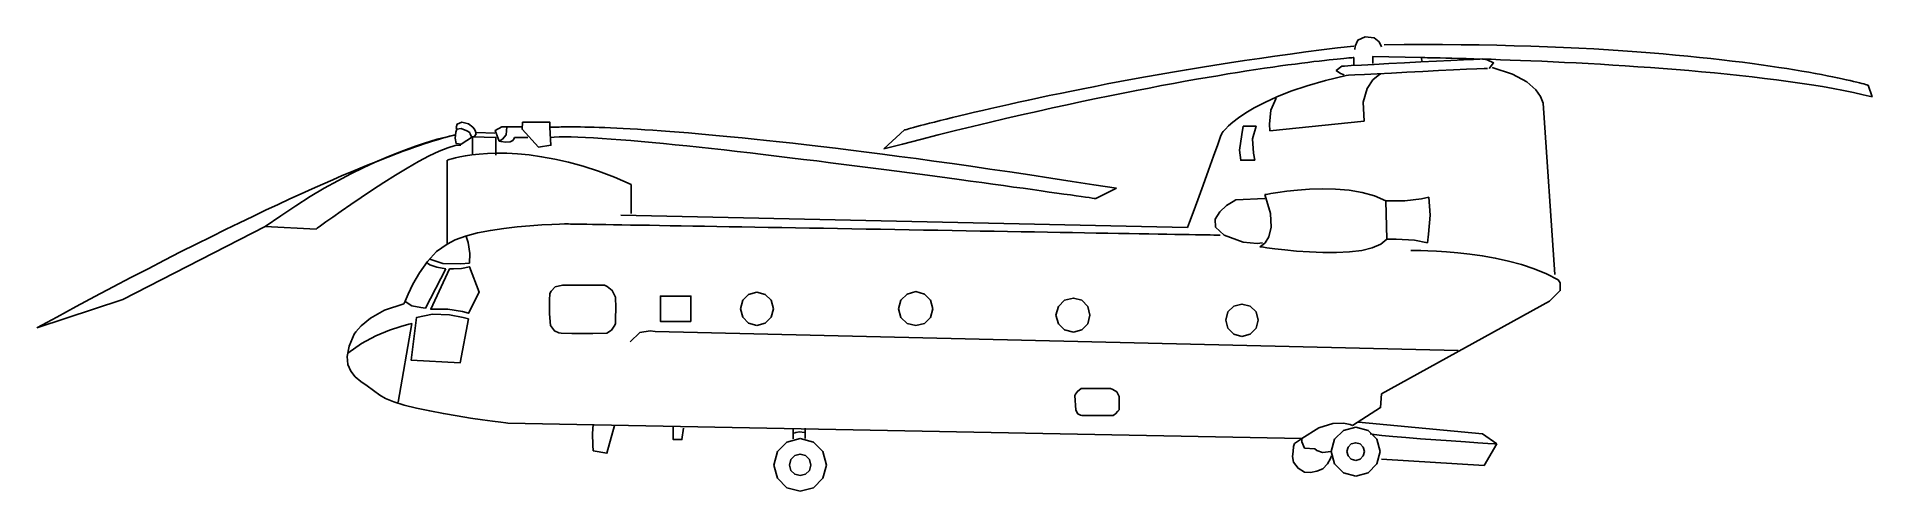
# Model space of a CAD drawing. Extents: x -1900 to 1880, y -364 to 572.
import ezdxf

# ---------------------------------------------------------------- set-up
doc = ezdxf.new("R2010")
doc.units = 0
doc.header["$MEASUREMENT"] = 0
doc.layers.add('LAYER_1', color=7, linetype='CONTINUOUS')

msp = doc.modelspace()

# ---------------------------------------------------------------- linework, layer by layer
at = {"layer": 'LAYER_1', "linetype": 'CONTINUOUS'}
for points in [[(814.1, 546.2), (814.8, 552.7), (820.2, 564.9), (835.4, 572.3)], [(835.4, 572.3), (853.8, 569.9), (864.6, 561.6), (869.1, 551.5)], [(-155.5, 341.1), (-117.6, 351), (-80.4, 360.6), (-43.9, 369.9), (-8.1, 378.8), (26.9, 387.3), (61.3, 395.6), (94.9, 403.5), (127.8, 411.1), (159.9, 418.4), (191.4, 425.5), (222, 432.2), (252, 438.6), (281.2, 444.7), (309.7, 450.6), (337.4, 456.2), (364.3, 461.6), (390.5, 466.6), (416, 471.5), (440.7, 476), (464.6, 480.4), (487.8, 484.5), (510.1, 488.4), (531.8, 492), (552.6, 495.5), (572.6, 498.7), (591.9, 501.8), (610.4, 504.6), (628.1, 507.2), (645, 509.7), (661.1, 512), (676.4, 514.1), (691, 516), (704.7, 517.8), (717.6, 519.4), (729.7, 520.9), (740.9, 522.2), (751.4, 523.4), (761.1, 524.5), (769.9, 525.4), (777.9, 526.3), (785, 527), (791.4, 527.6), (796.9, 528.1), (801.5, 528.5), (805.4, 528.8), (808.3, 529.1), (810.5, 529.2), (811.8, 529.3), (812.2, 529.3)], [(812.2, 553), (778.8, 549.1), (745.8, 545), (713.2, 540.8), (681, 536.6), (649.2, 532.2), (617.7, 527.7), (586.8, 523.1), (556.2, 518.5), (526.2, 513.8), (496.6, 509), (467.5, 504.2), (438.9, 499.3), (410.9, 494.5), (383.4, 489.6), (356.4, 484.7), (330.1, 479.8), (304.3, 474.9), (279.2, 470), (254.6, 465.1), (230.7, 460.3), (207.5, 455.6), (184.9, 450.9), (163.1, 446.3), (141.9, 441.7), (121.5, 437.2), (101.8, 432.9), (82.8, 428.6), (64.6, 424.5), (47.2, 420.4), (30.6, 416.6), (14.8, 412.8), (-0.1, 409.2), (-14.2, 405.8), (-27.4, 402.5), (-39.8, 399.5), (-51.2, 396.6), (-61.8, 393.9), (-71.4, 391.4), (-80.1, 389.2), (-87.8, 387.1), (-94.5, 385.4), (-100.3, 383.8), (-105, 382.5), (-108.7, 381.5), (-111.4, 380.8), (-113, 380.4), (-113.5, 380.2)], [(812.2, 529.3), (812.2, 512.5)], [(851.3, 516.8), (851.3, 531.8), (950.7, 529.3), (953.1, 521.1)], [(1871.6, 472.4), (1871.2, 472.5), (1870.1, 472.8), (1868.3, 473.3), (1865.7, 474), (1862.3, 474.9), (1858.2, 476), (1853.4, 477.2), (1847.8, 478.6), (1841.4, 480.1), (1834.2, 481.8), (1826.3, 483.6), (1817.6, 485.5), (1808.1, 487.5), (1797.9, 489.7), (1786.8, 491.9), (1775, 494.2), (1762.4, 496.6), (1748.9, 499), (1734.7, 501.5), (1719.7, 504), (1703.8, 506.6), (1687.1, 509.2), (1669.6, 511.8), (1651.3, 514.4), (1632.2, 517), (1612.2, 519.7), (1591.4, 522.2), (1569.8, 524.8), (1547.3, 527.3), (1524, 529.8), (1499.9, 532.3), (1474.8, 534.6), (1449, 536.9), (1422.2, 539.1), (1394.6, 541.3), (1366.2, 543.3), (1336.8, 545.2), (1306.6, 547), (1275.5, 548.6), (1243.6, 550.2), (1210.7, 551.6), (1176.9, 552.8), (1142.3, 553.8), (1106.8, 554.7), (1070.3, 555.4), (1033, 555.9), (994.7, 556.3), (955.5, 556.4), (915.5, 556.2), (874.4, 555.9)], [(950.7, 529.3), (951.6, 529.3), (954.1, 529.3), (958.3, 529.2), (964, 529.1), (971.3, 529), (980, 528.8), (990.1, 528.6), (1001.5, 528.4), (1014.2, 528), (1028.2, 527.7), (1043.3, 527.3), (1059.5, 526.8), (1076.8, 526.3), (1095.1, 525.7), (1114.3, 525), (1134.3, 524.3), (1155.2, 523.5), (1176.9, 522.6), (1199.3, 521.6), (1222.3, 520.5), (1245.9, 519.4), (1270.1, 518.2), (1294.7, 516.8), (1319.8, 515.4), (1345.2, 513.9), (1370.9, 512.3), (1396.9, 510.5), (1423, 508.7), (1449.3, 506.7), (1475.7, 504.6), (1502.1, 502.4), (1528.4, 500.1), (1554.7, 497.7), (1580.8, 495.1), (1606.6, 492.4), (1632.3, 489.5), (1657.5, 486.5), (1682.4, 483.4), (1706.9, 480.1), (1730.9, 476.7), (1754.3, 473.1), (1777.1, 469.4), (1799.2, 465.5), (1820.6, 461.4), (1841.2, 457.2), (1860.9, 452.8), (1879.8, 448.3)], [(796.3, 492.7), (753.7, 482.3), (716, 471.3), (682.7, 460), (653.6, 448.5), (628.6, 437), (607.2, 425.9), (589.4, 415.3), (574.7, 405.3), (563, 396.3), (554.1, 388.5), (547.5, 382), (543.1, 377.1), (540.7, 374), (540, 373)], [(792.4, 494.1), (784.7, 496.5), (775.8, 502.7), (787.1, 511.5)], [(787.1, 511.5), (792.7, 511.9), (806.8, 512.8), (827.8, 513.9), (854.2, 515.3), (884.3, 516.8), (916.8, 518.5), (949.9, 520.2), (982.2, 521.8), (1012.1, 523.3), (1038, 524.5), (1058.5, 525.6), (1071.9, 526.2), (1076.7, 526.4)], [(1087.3, 507.1), (1080.4, 506.9), (1065.4, 506.2), (1043.8, 505.2), (1017.1, 503.9), (986.8, 502.4), (954.5, 500.7), (921.5, 499.1), (889.5, 497.4), (860, 495.9), (834.4, 494.6), (814.2, 493.6), (801, 492.9), (796.3, 492.7)], [(867.2, 495.6), (862.3, 492.7), (851.3, 483.2), (839.3, 465.4), (831.6, 437.7), (833.4, 398.5)], [(1076.7, 526.4), (1086.7, 524.4), (1099.9, 518.2), (1090.7, 507.1)], [(1201.7, 435.2), (1200.8, 439), (1196.6, 449), (1186.6, 463), (1168.3, 479.1), (1139.2, 494.9), (1096.9, 508.6)], [(1879.8, 448.3), (1871.6, 472.4)], [(639.4, 378.3), (638.7, 392.3), (640.9, 421.2), (652.4, 445.8)], [(1225.8, 82.4), (1201.7, 435.2)], [(-1035.4, 381.7), (-1036.9, 375.8), (-1038.7, 363.4), (-1036.5, 352.5), (-1026.1, 350.8), (-1003.1, 366.2)], [(-1035.4, 381.7), (-1036.2, 385.4), (-1034.6, 392.4), (-1024.8, 396.1), (-1011.3, 392.6), (-1002.4, 386.1), (-999.2, 382.6), (-997.4, 379.2), (-995.6, 372.2), (-999.2, 366.2), (-1005, 366.7), (-1007.7, 371.8), (-1008.4, 374.9), (-1014.2, 378.4), (-1026, 383.3), (-1035.4, 381.7)], [(-932.1, 387), (-942.2, 386.4), (-955.9, 379.2), (-948, 357)], [(-948, 357), (-941.1, 361.3), (-933.2, 370.5), (-932.1, 387)], [(-932.1, 387), (-900.7, 387)], [(-843.3, 385.5), (-841.4, 348.8), (-867, 345), (-900.7, 381.7), (-899.8, 396.1), (-843.3, 396.1), (-843.3, 385.5)], [(323.3, 260), (277, 267.3), (231.9, 274.4), (188, 281.1), (145.1, 287.6), (103.4, 293.8), (62.8, 299.8), (23.3, 305.5), (-15.2, 310.9), (-52.6, 316.1), (-88.9, 321.1), (-124.2, 325.8), (-158.5, 330.3), (-191.7, 334.6), (-224, 338.6), (-255.2, 342.5), (-285.5, 346.1), (-314.9, 349.5), (-343.2, 352.8), (-370.7, 355.8), (-397.2, 358.7), (-422.8, 361.4), (-447.5, 363.9), (-471.3, 366.3), (-494.3, 368.4), (-516.3, 370.5), (-537.6, 372.3), (-558, 374.1), (-577.5, 375.7), (-596.3, 377.1), (-614.2, 378.4), (-631.4, 379.6), (-647.8, 380.7), (-663.4, 381.7), (-678.3, 382.6), (-692.4, 383.3), (-705.9, 384), (-718.6, 384.6), (-730.6, 385.1), (-741.9, 385.5), (-752.5, 385.8), (-762.5, 386.1), (-771.8, 386.3), (-780.5, 386.4), (-788.6, 386.5), (-796.1, 386.6), (-802.9, 386.6), (-809.2, 386.6), (-814.9, 386.5), (-820, 386.4), (-824.6, 386.3), (-828.7, 386.2), (-832.2, 386.1), (-835.2, 386), (-837.7, 385.9), (-839.8, 385.7), (-841.3, 385.7), (-842.4, 385.6), (-843.1, 385.5), (-843.3, 385.5)], [(-113.5, 380.2), (-155.5, 341.1)], [(608, 317.9), (605.2, 332.1), (603.1, 361.8), (610.9, 387.9), (584.4, 387.9), (581.2, 371), (576.8, 338.4), (579.1, 317.9), (608, 317.9)], [(833.4, 398.5), (639.4, 378.3)], [(-1036.8, 370.1), (-1037.1, 370), (-1037.9, 369.9), (-1039.2, 369.6), (-1041, 369.2), (-1043.5, 368.7), (-1046.5, 368), (-1050.1, 367.1), (-1054.3, 366), (-1059.2, 364.7), (-1064.7, 363.2), (-1070.8, 361.4), (-1077.6, 359.4), (-1085.1, 357.1), (-1093.3, 354.4), (-1102.3, 351.5), (-1111.9, 348.3), (-1122.4, 344.7), (-1133.5, 340.7), (-1145.5, 336.4), (-1158.3, 331.6), (-1171.8, 326.5), (-1186.2, 320.9), (-1201.4, 314.9), (-1217.5, 308.4), (-1234.5, 301.5), (-1252.3, 294), (-1271.1, 286.1), (-1290.8, 277.6), (-1311.4, 268.6), (-1332.9, 259), (-1355.4, 248.8), (-1378.9, 238.1), (-1403.4, 226.7), (-1428.9, 214.7), (-1455.4, 202.1), (-1483, 188.9), (-1511.6, 174.9), (-1541.3, 160.3), (-1572, 144.9), (-1603.9, 128.9), (-1636.9, 112.1), (-1671, 94.5), (-1706.3, 76.2), (-1742.7, 57), (-1780.3, 37.1), (-1819.1, 16.4), (-1859.1, -5.2), (-1900.3, -27.6)], [(-1429.7, 181.4), (-1397.9, 203.6), (-1367, 224.1), (-1337, 242.9), (-1308, 260), (-1280.1, 275.6), (-1253.3, 289.7), (-1227.7, 302.4), (-1203.4, 313.7), (-1180.5, 323.7), (-1159, 332.5), (-1138.9, 340.2), (-1120.5, 346.9), (-1103.7, 352.5), (-1088.6, 357.2), (-1075.3, 361), (-1063.8, 364.1), (-1054.3, 366.4), (-1046.8, 368.1), (-1041.3, 369.3), (-1038, 369.9), (-1036.8, 370.1)], [(-1026.7, 348.8), (-1038.6, 347.9), (-1053.8, 343.7), (-1071.7, 336.5), (-1092, 326.8), (-1114, 315.1), (-1137.2, 301.8), (-1161.1, 287.3), (-1185.2, 272.2), (-1209, 256.7), (-1232, 241.4), (-1253.5, 226.7), (-1273.2, 213.1), (-1290.5, 200.9), (-1304.8, 190.7), (-1315.7, 182.9), (-1322.6, 177.8), (-1325, 176)], [(-1003.1, 366.2), (-954.8, 364.8), (-954.8, 328.6)], [(-1003.1, 366.2), (-1003.1, 328.6)], [(-957.2, 373.4), (-994.9, 374.9)], [(-925.4, 355.6), (-935.1, 355.3), (-944.1, 356.3), (-948, 357)], [(-916.7, 364.8), (-917.3, 362.7), (-919.9, 358.6), (-925.4, 355.6)], [(-889.2, 364.8), (-916.7, 364.8)], [(-843.3, 364.8), (-834.6, 365.4), (-824.4, 365.8), (-812.8, 365.9), (-799.9, 365.8), (-785.7, 365.4), (-770.2, 364.8), (-753.6, 363.9), (-735.9, 362.8), (-717.2, 361.5), (-697.4, 360), (-676.7, 358.3), (-655.2, 356.4), (-632.8, 354.4), (-609.6, 352.2), (-585.8, 349.8), (-561.3, 347.3), (-536.2, 344.6), (-510.6, 341.9), (-484.5, 339), (-458, 336), (-431.2, 332.9), (-404, 329.7), (-376.7, 326.4), (-349.1, 323.1), (-321.4, 319.7), (-293.7, 316.3), (-265.9, 312.8), (-238.2, 309.3), (-210.7, 305.8), (-183.2, 302.3), (-156, 298.8), (-129.1, 295.2), (-102.6, 291.7), (-76.4, 288.3), (-50.7, 284.8), (-25.5, 281.5), (-0.9, 278.1), (23, 274.9), (46.3, 271.7), (68.8, 268.6), (90.6, 265.6), (111.4, 262.7), (131.4, 260), (150.3, 257.3), (168.2, 254.8), (185, 252.4), (200.7, 250.2), (215.1, 248.2), (228.3, 246.3), (240.1, 244.6), (250.6, 243.1), (259.5, 241.9), (267, 240.8), (273, 239.9), (277.3, 239.3), (279.9, 238.9), (280.8, 238.8)], [(540, 373), (537.8, 366.8), (531.9, 350.3), (523.3, 326.1), (513, 297.2), (501.9, 266.3), (491, 236.3), (481.3, 209.9), (473.8, 190), (469.5, 179.4)], [(-1055.2, 317.9), (-1054.1, 318.3), (-1050.9, 319.4), (-1045.5, 320.9), (-1038.1, 322.8), (-1028.7, 324.9), (-1017.3, 327), (-1004, 329), (-988.8, 330.6), (-971.8, 331.8), (-953, 332.4), (-932.4, 332.1), (-910.2, 331), (-886.3, 328.7), (-860.7, 325.2), (-833.6, 320.2), (-805, 313.6), (-775, 305.3), (-743.4, 295.1), (-710.5, 282.8), (-676.3, 268.2)], [(-1055.2, 144.7), (-1055.2, 317.9)], [(-676.3, 268.2), (-676.3, 207.9)], [(280.8, 238.8), (323.3, 260)], [(568.9, 236.4), (563.3, 233.2), (550.2, 224.5), (535.9, 211.7), (526.3, 196.3), (527.4, 179.8), (545.3, 163.5)], [(628.8, 238.8), (568.9, 236.4)], [(628.8, 247), (640.6, 208.2), (642.2, 179.7), (637.3, 160.1), (629.3, 147.9), (621.9, 141.6), (618.6, 139.8)], [(877.8, 234.4), (854.7, 244.4), (829.2, 251.5), (802.3, 256), (774.6, 258.3), (747.2, 258.9), (720.7, 258.1), (696.1, 256.4), (674, 254), (655.5, 251.6), (641.2, 249.3), (632, 247.6), (628.8, 247)], [(966.6, 241.7), (951.7, 238.6), (916.9, 234), (877.8, 234.4)], [(879.8, 155.3), (877.8, 234.4)], [(963.7, 147.6), (966.1, 165.6), (969.1, 204.6), (966.6, 241.7)], [(469.5, 179.4), (-697.1, 205)], [(-1900.3, -27.6), (-1722.7, 30.8), (-1429.7, 181.4)], [(-1325, 176), (-1429.7, 181.4)], [(-809.5, 186.7), (-813.3, 186.6), (-823.7, 186.3), (-839.8, 185.7), (-860.4, 184.7), (-884.5, 183), (-910.8, 180.7), (-938.3, 177.5), (-966, 173.4), (-992.6, 168.1), (-1017, 161.7), (-1038.3, 153.9), (-1055.2, 144.7)], [(-1016.1, 160.6), (-1011.8, 148.1), (-1008.5, 125.9), (-1009.3, 105.6)], [(537.1, 163.5), (536.2, 163.5), (533.7, 163.6), (529.5, 163.6), (523.7, 163.7), (516.4, 163.9), (507.6, 164), (497.4, 164.2), (485.8, 164.4), (472.9, 164.6), (458.7, 164.9), (443.3, 165.1), (426.7, 165.4), (409, 165.7), (390.2, 166), (370.3, 166.4), (349.5, 166.7), (327.8, 167.1), (305.2, 167.5), (281.8, 167.9), (257.6, 168.3), (232.7, 168.8), (207.2, 169.2), (181, 169.7), (154.2, 170.1), (127, 170.6), (99.2, 171.1), (71.1, 171.6), (42.6, 172), (13.8, 172.5), (-15.3, 173), (-44.6, 173.6), (-74, 174.1), (-103.5, 174.6), (-133.1, 175.1), (-162.8, 175.6), (-192.3, 176.1), (-221.8, 176.6), (-251.1, 177.1), (-280.2, 177.6), (-309.1, 178.1), (-337.7, 178.6), (-365.9, 179.1), (-393.7, 179.6), (-421.1, 180), (-447.9, 180.5), (-474.2, 181), (-499.9, 181.4), (-525, 181.8), (-549.3, 182.2), (-572.9, 182.7), (-595.7, 183), (-617.6, 183.4), (-638.6, 183.8), (-658.6, 184.1), (-677.6, 184.4), (-695.6, 184.8), (-712.4, 185), (-728.1, 185.3), (-742.5, 185.6), (-755.7, 185.8), (-767.6, 186), (-778.1, 186.2), (-787.2, 186.3), (-794.8, 186.4), (-800.9, 186.5), (-805.4, 186.6), (-808.3, 186.6), (-809.5, 186.7)], [(545.3, 163.5), (584.1, 148.9), (612.8, 146.4), (624, 147.6)], [(618.6, 139.8), (622.4, 139.3), (632.9, 137.7), (649.1, 135.6), (669.9, 133.2), (694.1, 130.8), (720.7, 128.9), (748.5, 127.7), (776.5, 127.6), (803.5, 129), (828.4, 132), (850.2, 137.2), (867.7, 144.9), (879.8, 155.3)], [(879.8, 155.3), (899.2, 155), (937.2, 153), (963.7, 147.6)], [(-1144, 22.1), (-1141.8, 27.5), (-1135.6, 41.9), (-1125.6, 62.3), (-1112.2, 85.7), (-1095.8, 109.2), (-1076.7, 129.8), (-1055.2, 144.7)], [(-1009.3, 105.6), (-1027.6, 104.6), (-1063.8, 105.4), (-1090.4, 113.8)], [(929.5, 131.6), (931.9, 131.7), (938.9, 131.7), (950, 131.7), (964.7, 131.3), (982.6, 130.6), (1003.2, 129.3), (1026.1, 127.4), (1050.7, 124.7), (1076.6, 121), (1103.3, 116.3), (1130.4, 110.3), (1157.4, 103), (1183.8, 94.3), (1209.2, 83.9), (1233.1, 71.8)], [(-1058.1, 94.5), (-1099.6, 13.4)], [(-1095.7, 105.6), (-1090.4, 102.7), (-1076.6, 97.4), (-1058.1, 94.5)], [(-1049.9, 94.5), (-1042, 94.3), (-1025.2, 95), (-1009.3, 98.3), (-989.1, 46.2), (-1010.8, 2.8), (-1023.5, 6.1), (-1053.7, 11.2), (-1089, 11), (-1049.9, 94.5)], [(-817.2, 60.7), (-731.3, 60.7), (-725.8, 57.9), (-715.2, 49.6), (-708.6, 35.6), (-708, 13.8), (-708.3, -8.9), (-708.6, -19.4), (-710.8, -23.6), (-716.8, -31.9), (-726, -38.3), (-755.3, -39.1), (-798.5, -38.7), (-820.6, -38.3), (-824.9, -37.7), (-834, -33.5), (-841.9, -22.3), (-844.6, 1.8), (-844.1, 29.8), (-843.3, 43.3), (-840.8, 48.4), (-832.6, 57.3), (-817.2, 60.7)], [(-553.2, -14.1), (-553.2, 38), (-616, 38), (-616, -14.1), (-553.2, -14.1)], [(-417.1, -22.3), (-399.9, -17.7), (-387.6, -5.7), (-382.9, 11.5), (-387.6, 29.3), (-399.9, 41.6), (-417.1, 46.2), (-434.2, 41.6), (-446.3, 29.3), (-450.9, 11.5), (-446.3, -5.7), (-434.2, -17.7), (-417.1, -22.3)], [(-89.9, -22.8), (-72.2, -18.1), (-59.5, -5.8), (-54.7, 11.5), (-59.5, 29.5), (-72.2, 42.3), (-89.9, 47.2), (-107.9, 42.3), (-120.7, 29.5), (-125.6, 11.5), (-120.7, -5.8), (-107.9, -18.1), (-89.9, -22.8)], [(1233.1, 71.8), (1237.1, 65.5), (1237.2, 49.4), (1215.2, 27.4)], [(-1246.3, -40.2), (-1243, -35.4), (-1232.3, -23.4), (-1213, -7.5), (-1183.9, 8.7), (-1144, 22.1)], [(-1099.6, 13.4), (-1109, 14.2), (-1127.7, 18), (-1141.6, 26.9)], [(-1010.8, -8.8), (-1022.2, -5.9), (-1050.1, -0.9), (-1085.3, 0.8), (-1118.4, -6.4), (-1129.5, -93.8), (-1028.2, -99.1), (-1010.8, -8.8)], [(234.5, -36.3), (251.7, -31.6), (264, -19), (268.7, -1.1), (264, 16.8), (251.7, 29.4), (234.5, 34.1), (216.4, 29.4), (203.6, 16.8), (198.7, -1.1), (203.6, -19), (216.4, -31.6), (234.5, -36.3)], [(581.5, -45), (598.6, -40.3), (610.7, -28.3), (615.3, -11.7), (610.7, 5.3), (598.6, 17.1), (581.5, 21.6), (564.9, 17.1), (552.8, 5.3), (548.2, -11.7), (552.8, -28.3), (564.9, -40.3), (581.5, -45)], [(1215.2, 27.4), (869.1, -163.3), (867.2, -191.7), (809.3, -228.4)], [(-1127.6, -18.5), (-1133.7, -19.9), (-1150.2, -24.4), (-1173.9, -32.2), (-1202, -43.8), (-1231.5, -59.4), (-1259.3, -79.3)], [(-1156.1, -180.6), (-1127.6, -18.5)], [(-626.6, -34.9), (-636.7, -33.7), (-658.2, -37.3), (-678.2, -56.1)], [(1027, -74), (-626.6, -34.9)], [(-1193.7, -166.2), (-1206.7, -156.2), (-1220.1, -147), (-1233.1, -137.9), (-1244.6, -128), (-1253.7, -116.6), (-1259.4, -102.9), (-1260.7, -86.1), (-1256.7, -65.4), (-1246.3, -40.2)], [(-930.2, -223.6), (-934, -223.1), (-944.8, -221.8), (-961.4, -219.6), (-982.6, -216.7), (-1007.3, -213.1), (-1034.3, -208.8), (-1062.6, -204), (-1090.9, -198.6), (-1118.2, -192.8), (-1143.3, -186.6), (-1165, -180), (-1182.1, -173.2), (-1193.7, -166.2)], [(237.8, -166.6), (238.8, -164), (242.8, -158.2), (250.9, -152.6)], [(239.3, -197), (237.8, -166.6)], [(250.9, -152.6), (311.2, -152.6)], [(311.2, -152.6), (315.7, -154.2), (324.1, -159.3), (328.6, -168.6)], [(328.6, -168.6), (328.6, -181.1), (328.6, -191.6), (328.6, -196.1)], [(705, -255), (-930.2, -223.6)], [(-754.5, -226.5), (-755.6, -244.8), (-755, -268.7), (-754.5, -280.5)], [(252.3, -207.7), (249.5, -207.3), (243.7, -204.5), (239.3, -197)], [(316.5, -207.7), (298.1, -207.7), (268.1, -207.7), (252.3, -207.7)], [(328.6, -196.1), (326.2, -199.1), (321.1, -204.7), (316.5, -207.7)], [(809.3, -228.4), (804.5, -226.4), (790.7, -223.4), (768.8, -224.1), (740, -233.1), (705, -255)], [(1106.6, -266.5), (1077.2, -245.8), (821.4, -221.7)], [(-754.5, -280.5), (-726, -285.8), (-710.1, -228.4)], [(-589.4, -231.8), (-589.4, -257.4), (-571.6, -257.4), (-568.2, -233.7)], [(-328.3, -364), (-300.7, -356.7), (-281.2, -337.3), (-273.8, -310), (-281.2, -282.4), (-300.7, -262.6), (-328.3, -255), (-355.6, -262.6), (-375, -282.4), (-382.4, -310), (-375, -337.3), (-355.6, -356.7), (-328.3, -364)], [(-342.3, -255.9), (-342.3, -235.7)], [(-340.4, -244.3), (-337.2, -243.1), (-329.4, -241.6), (-319.1, -242.9)], [(-317.7, -255), (-317.7, -233.7)], [(690.1, -265.6), (695.9, -261.5), (702.1, -257.1), (705, -255)], [(705, -255), (704.9, -262.5), (710.7, -274.9), (732.1, -276.7)], [(816, -332.7), (841.3, -325.7), (859.3, -307.6), (866.2, -282), (859.3, -256.7), (841.3, -238.7), (816, -231.8), (790.5, -238.7), (772.3, -256.7), (765.4, -282), (772.3, -307.6), (790.5, -325.7), (816, -332.7)], [(816, -300.3), (825, -297.8), (831.4, -291.2), (833.9, -282), (831.4, -273.1), (825, -266.6), (816, -264.1), (806.8, -266.6), (800.2, -273.1), (797.7, -282), (800.2, -291.2), (806.8, -297.8), (816, -300.3)], [(846, -245.8), (853.8, -247.3), (869.8, -249.2), (892.2, -251.3), (919.3, -253.5), (949.5, -255.9), (981.2, -258.2), (1012.5, -260.3), (1041.9, -262.3), (1067.7, -264), (1088.2, -265.4), (1101.7, -266.2), (1106.6, -266.5)], [(-328.3, -331.7), (-317.2, -328.8), (-309.2, -321), (-306.1, -310), (-309.2, -298.5), (-317.2, -290.4), (-328.3, -287.3), (-339.3, -290.4), (-347.1, -298.5), (-350, -310), (-347.1, -321), (-339.3, -328.8), (-328.3, -331.7)], [(685.7, -292.6), (686.9, -282.1), (687.7, -271.6), (690.1, -265.6)], [(710.3, -324.5), (697.2, -316.7), (687.6, -304.2), (685.7, -292.6)], [(732.1, -276.7), (736.2, -279.9), (747.7, -284.3), (765.4, -282)], [(766.3, -291.2), (764.2, -296.5), (757.9, -307.8), (748, -317.7)], [(1106.6, -266.5), (1080.5, -310.9), (869.1, -297.9)], [(748, -317.7), (735.8, -322.9), (723.2, -325.1), (710.3, -324.5)]]:
    msp.add_lwpolyline(points, dxfattribs=at)

doc.saveas('drawing.dxf')
